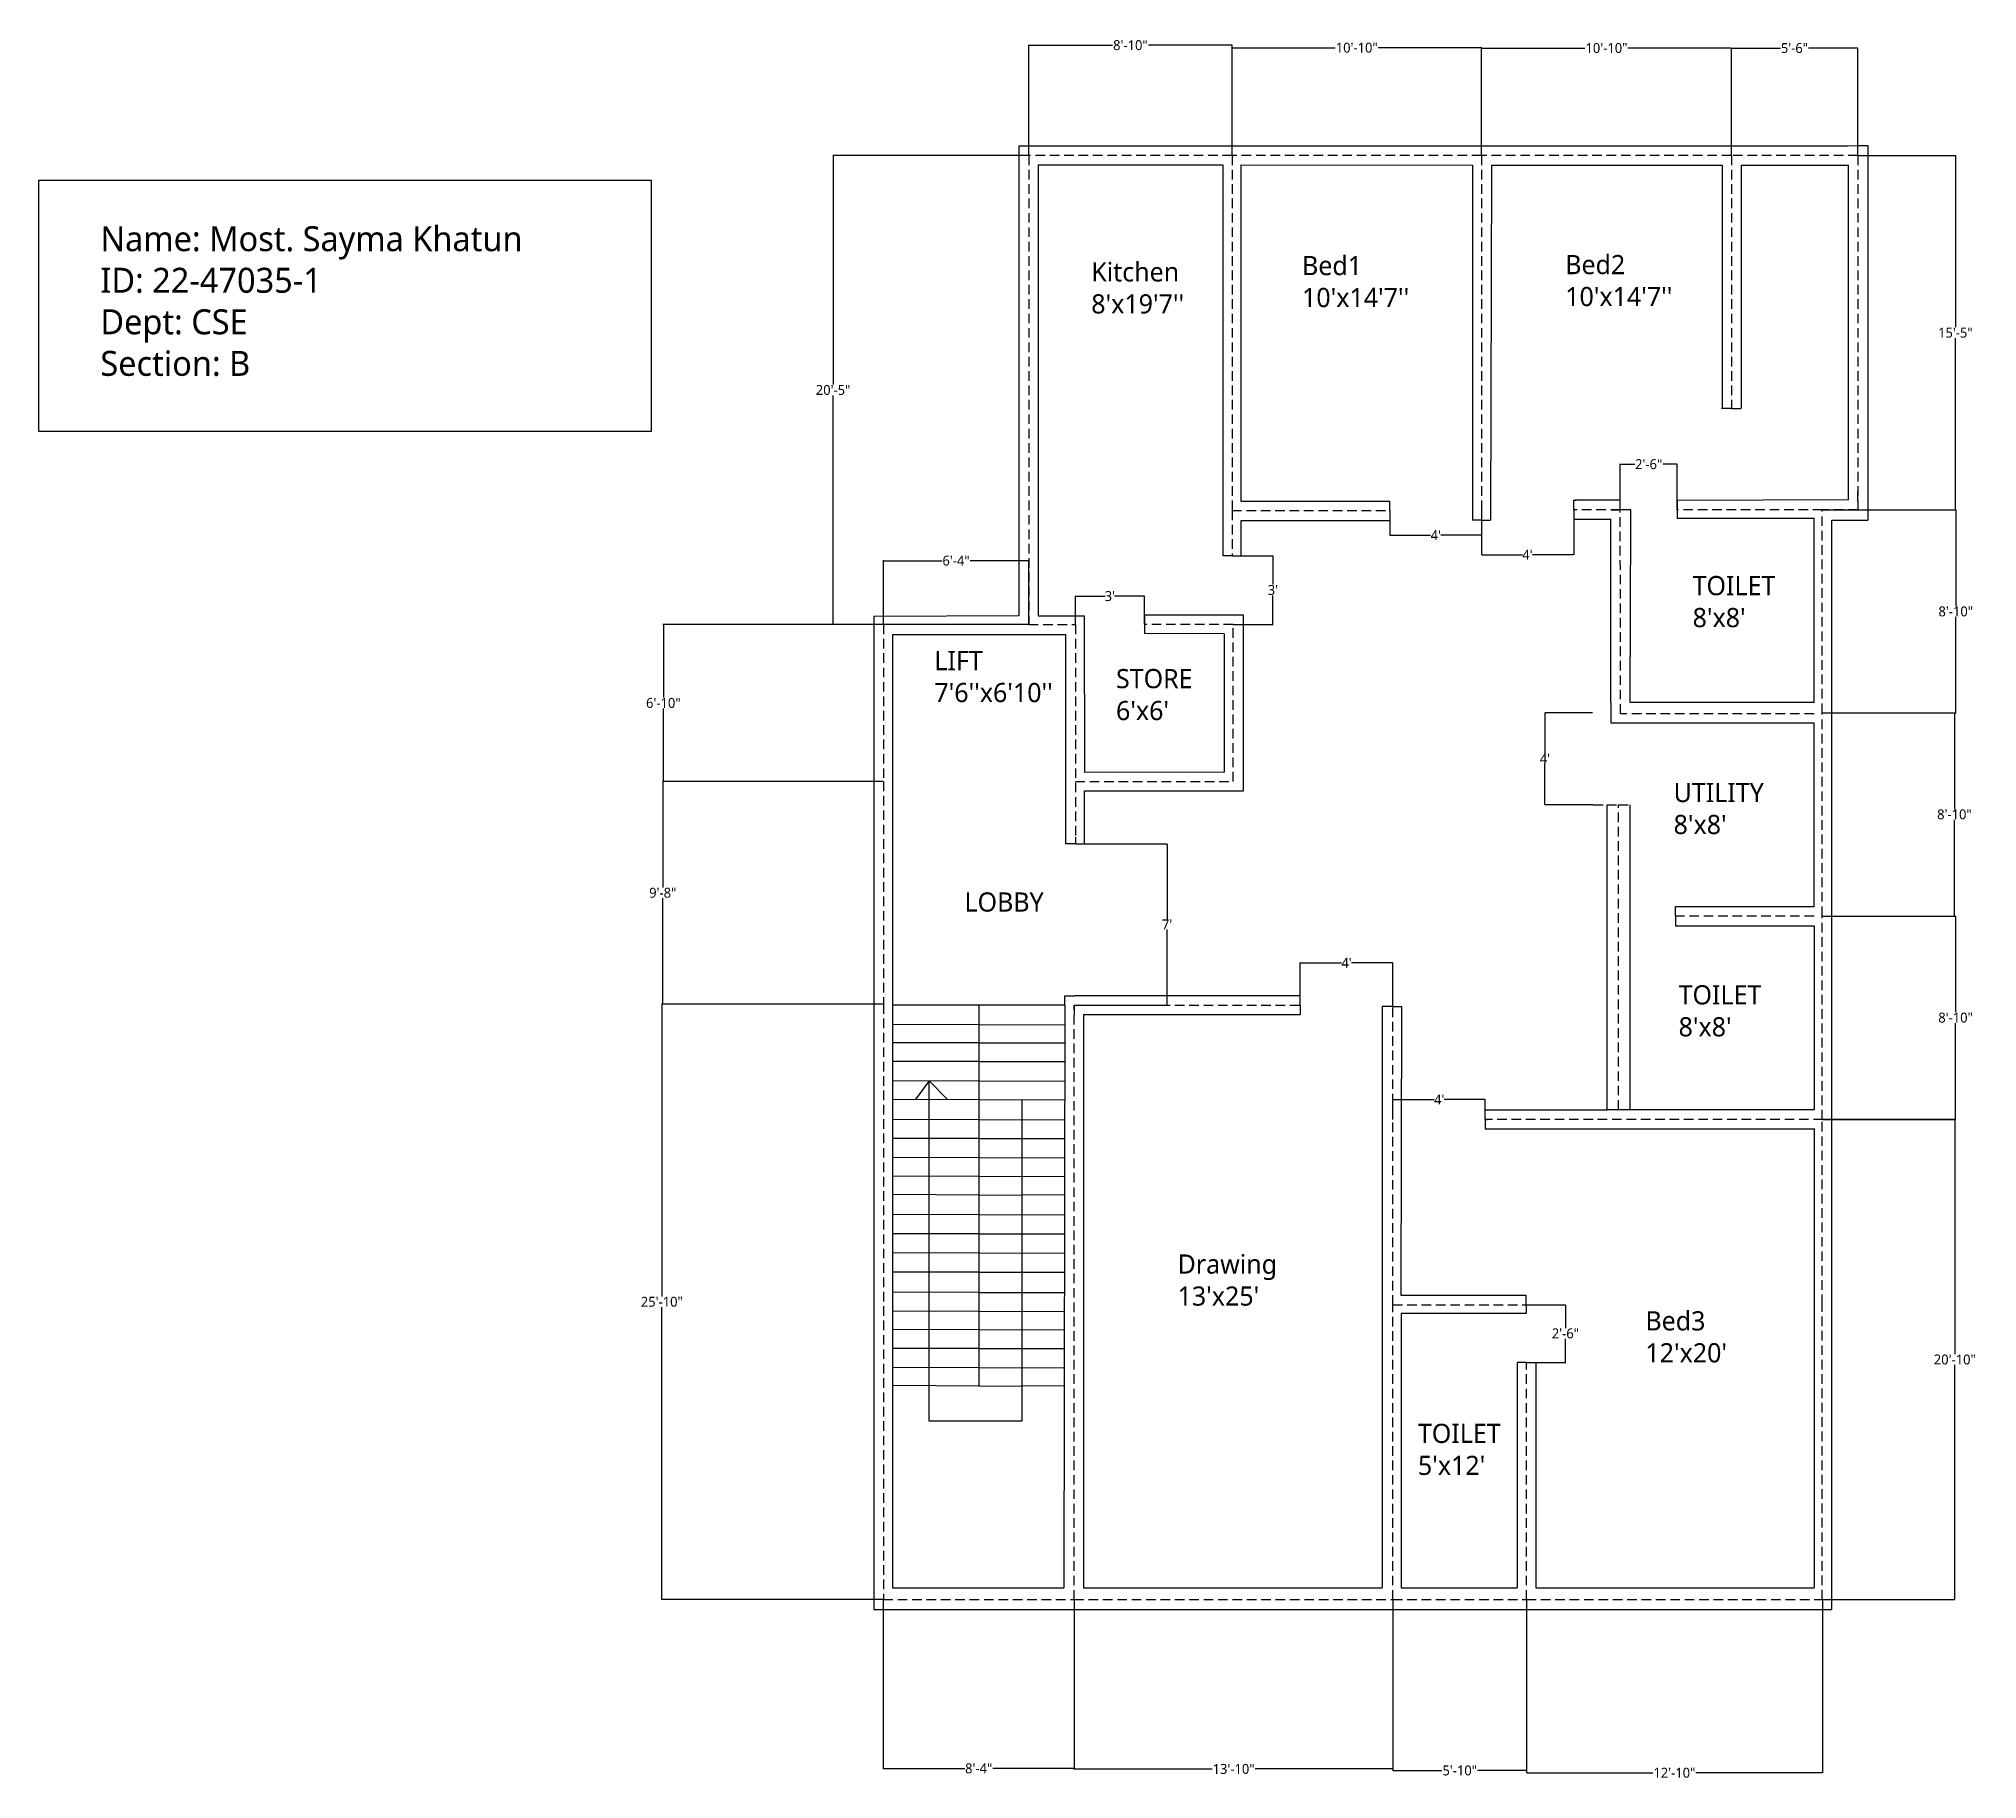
# Model space of a CAD drawing. Header units: inches. Extents: x -1532 to -521, y -262 to 646.
import ezdxf

# ---------------------------------------------------------------- set-up
doc = ezdxf.new("R2010")
doc.units = ezdxf.units.IN
doc.header["$LTSCALE"] = 5
doc.header["$MEASUREMENT"] = 0
doc.linetypes.add('DASHEDX2', pattern=[1.5, 1, -0.5])
doc.styles.get("Standard").update_dxf_attribs({"font": 'Microsoft JhengHei.ttf'})
doc.dimstyles.get("Standard").update_dxf_attribs({"dimtxt": 5.18, "dimasz": 0.18, "dimexe": 0.18, "dimexo": 0.0625, "dimgap": 0.09, "dimtad": 0, "dimtih": 1, "dimtoh": 1, "dimdec": 0, "dimzin": 0, "dimdsep": 46, "dimlunit": 4, "dimtxsty": 'Standard', "dimcen": 0.09, "dimadec": 0, "dimazin": 0, "dimtfac": 1, "dimtdec": 0, "dimtofl": 0, "dimtmove": 0, "dimatfit": 3, "dimfxl": 1, "dimtolj": 1, "dimtzin": 0, "dimarcsym": 0})

# ---------------------------------------------------------------- blocks, each defined once
blk = doc.blocks.new('*D19')
at = {"color": 0, "lineweight": -2}
for p, q in [((-1015.6, 584.7), (-1015.6, 642.4)), ((-1015.4, 642.2), (-971.9, 642.2)), ((-909.7, 642.2), (-953.2, 642.2)), ((-909.6, 584.7), (-909.6, 642.4))]:
    blk.add_line(p, q, dxfattribs=at)
at = {"color": 0}
for points in [[(-1015.4, 642.2), (-1015.4, 642.1), (-1015.6, 642.2)], [(-909.7, 642.2), (-909.7, 642.1), (-909.6, 642.2)]]:
    blk.add_solid(points, dxfattribs=at)
at = {"layer": 'Defpoints', "color": 0}
for p in [(-909.6, 642.2), (-1015.6, 584.7), (-909.6, 584.7)]:
    blk.add_point(p, dxfattribs=at)
at = {"color": 0, "insert": (-962.6, 642.2), "char_height": 5.18, "attachment_point": 5}
blk.add_mtext('\\A1;8\'-10"', dxfattribs=at)
blk = doc.blocks.new('*D20')
at = {"color": 0, "lineweight": -2}
for p, q in [((-909.6, 584.8), (-909.6, 641.1)), ((-909.4, 640.9), (-855.8, 640.9)), ((-779.8, 640.9), (-833.4, 640.9)), ((-779.6, 584.7), (-779.6, 641.1))]:
    blk.add_line(p, q, dxfattribs=at)
at = {"color": 0}
for points in [[(-909.4, 640.9), (-909.4, 640.9), (-909.6, 640.9)], [(-779.8, 640.9), (-779.8, 640.9), (-779.6, 640.9)]]:
    blk.add_solid(points, dxfattribs=at)
at = {"layer": 'Defpoints', "color": 0}
for p in [(-779.6, 640.9), (-909.6, 584.7), (-779.6, 584.7)]:
    blk.add_point(p, dxfattribs=at)
at = {"color": 0, "insert": (-844.6, 640.9), "char_height": 5.18, "attachment_point": 5}
blk.add_mtext('\\A1;10\'-10"', dxfattribs=at)
blk = doc.blocks.new('*D21')
at = {"color": 0, "lineweight": -2}
for p, q in [((-779.6, 584.7), (-779.6, 640.9)), ((-779.4, 640.7), (-725.6, 640.7)), ((-649.5, 640.7), (-703.2, 640.7)), ((-649.3, 584.7), (-649.3, 640.9))]:
    blk.add_line(p, q, dxfattribs=at)
at = {"color": 0}
for points in [[(-779.4, 640.7), (-779.4, 640.7), (-779.6, 640.7)], [(-649.5, 640.7), (-649.5, 640.7), (-649.3, 640.7)]]:
    blk.add_solid(points, dxfattribs=at)
at = {"layer": 'Defpoints', "color": 0}
for p in [(-649.3, 640.7), (-779.6, 584.7), (-649.3, 584.7)]:
    blk.add_point(p, dxfattribs=at)
at = {"color": 0, "insert": (-714.4, 640.7), "char_height": 5.18, "attachment_point": 5}
blk.add_mtext('\\A1;10\'-10"', dxfattribs=at)
blk = doc.blocks.new('*D23')
at = {"color": 0, "lineweight": -2}
for p, q in [((-649.3, 584.7), (-649.3, 640.9)), ((-649.1, 640.7), (-623.6, 640.7)), ((-583.6, 640.7), (-609.1, 640.7)), ((-583.4, 584.7), (-583.4, 640.9))]:
    blk.add_line(p, q, dxfattribs=at)
at = {"color": 0}
for points in [[(-649.1, 640.8), (-649.1, 640.7), (-649.3, 640.7)], [(-583.6, 640.8), (-583.6, 640.7), (-583.4, 640.7)]]:
    blk.add_solid(points, dxfattribs=at)
at = {"layer": 'Defpoints', "color": 0}
for p in [(-583.4, 640.7), (-649.3, 584.7), (-583.4, 584.7)]:
    blk.add_point(p, dxfattribs=at)
at = {"color": 0, "insert": (-616.4, 640.7), "char_height": 5.18, "attachment_point": 5}
blk.add_mtext('\\A1;5\'-6"', dxfattribs=at)
blk = doc.blocks.new('*D24')
at = {"color": 0, "lineweight": -2}
for p, q in [((-583.4, 584.7), (-532.3, 584.7)), ((-532.5, 584.5), (-532.5, 495.1)), ((-532.5, 400.1), (-532.5, 489.5)), ((-583.4, 399.9), (-532.3, 399.9))]:
    blk.add_line(p, q, dxfattribs=at)
at = {"color": 0}
for points in [[(-532.5, 584.5), (-532.5, 584.5), (-532.5, 584.7)], [(-532.5, 400.1), (-532.5, 400.1), (-532.5, 399.9)]]:
    blk.add_solid(points, dxfattribs=at)
at = {"layer": 'Defpoints', "color": 0}
for p in [(-583.4, 584.7), (-583.4, 399.9), (-532.5, 399.9)]:
    blk.add_point(p, dxfattribs=at)
at = {"color": 0, "insert": (-532.5, 492.3), "char_height": 5.18, "attachment_point": 5}
blk.add_mtext('\\A1;15\'-5"', dxfattribs=at)
blk = doc.blocks.new('*D25')
at = {"color": 0, "lineweight": -2}
for p, q in [((-601.8, 399.9), (-532.1, 399.9)), ((-532.3, 399.7), (-532.3, 349.7)), ((-532.3, 294.2), (-532.3, 344.2)), ((-601.8, 294), (-532.1, 294))]:
    blk.add_line(p, q, dxfattribs=at)
at = {"color": 0}
for points in [[(-532.3, 399.7), (-532.3, 399.7), (-532.3, 399.9)], [(-532.3, 294.2), (-532.3, 294.2), (-532.3, 294)]]:
    blk.add_solid(points, dxfattribs=at)
at = {"layer": 'Defpoints', "color": 0}
for p in [(-601.8, 399.9), (-601.8, 294), (-532.3, 294)]:
    blk.add_point(p, dxfattribs=at)
at = {"color": 0, "insert": (-532.3, 346.9), "char_height": 5.18, "attachment_point": 5}
blk.add_mtext('\\A1;8\'-10"', dxfattribs=at)
blk = doc.blocks.new('*D26')
at = {"color": 0, "lineweight": -2}
for p, q in [((-601.8, 294), (-532.8, 294)), ((-533, 293.8), (-533, 243.8)), ((-533, 188.3), (-533, 238.3)), ((-601.8, 188.1), (-532.8, 188.1))]:
    blk.add_line(p, q, dxfattribs=at)
at = {"color": 0}
for points in [[(-533, 293.8), (-533, 293.8), (-533, 294)], [(-533, 188.3), (-533, 188.3), (-533, 188.1)]]:
    blk.add_solid(points, dxfattribs=at)
at = {"layer": 'Defpoints', "color": 0}
for p in [(-601.9, 294), (-601.9, 188.1), (-533, 188.1)]:
    blk.add_point(p, dxfattribs=at)
at = {"color": 0, "insert": (-533, 241.1), "char_height": 5.18, "attachment_point": 5}
blk.add_mtext('\\A1;8\'-10"', dxfattribs=at)
blk = doc.blocks.new('*D27')
at = {"color": 0, "lineweight": -2}
for p, q in [((-601.8, 188.1), (-532.2, 188.1)), ((-532.4, 187.9), (-532.4, 137.9)), ((-532.4, 82.3), (-532.4, 132.3)), ((-601.8, 82.1), (-532.2, 82.1))]:
    blk.add_line(p, q, dxfattribs=at)
at = {"color": 0}
for points in [[(-532.5, 187.9), (-532.4, 187.9), (-532.4, 188.1)], [(-532.5, 82.3), (-532.4, 82.3), (-532.4, 82.1)]]:
    blk.add_solid(points, dxfattribs=at)
at = {"layer": 'Defpoints', "color": 0}
for p in [(-601.9, 188.1), (-601.9, 82.1), (-532.4, 82.1)]:
    blk.add_point(p, dxfattribs=at)
at = {"color": 0, "insert": (-532.4, 135.1), "char_height": 5.18, "attachment_point": 5}
blk.add_mtext('\\A1;8\'-10"', dxfattribs=at)
blk = doc.blocks.new('*D28')
at = {"color": 0, "lineweight": -2}
for p, q in [((-601.8, 82), (-532.7, 82)), ((-532.8, 81.8), (-532.8, -40.4)), ((-532.8, -168.1), (-532.8, -45.9)), ((-601.8, -168.3), (-532.7, -168.3))]:
    blk.add_line(p, q, dxfattribs=at)
at = {"color": 0}
for points in [[(-532.9, 81.8), (-532.8, 81.8), (-532.8, 82)], [(-532.9, -168.1), (-532.8, -168.1), (-532.8, -168.3)]]:
    blk.add_solid(points, dxfattribs=at)
at = {"layer": 'Defpoints', "color": 0}
for p in [(-601.9, 82), (-601.9, -168.3), (-532.8, -168.3)]:
    blk.add_point(p, dxfattribs=at)
at = {"color": 0, "insert": (-532.8, -43.2), "char_height": 5.18, "attachment_point": 5}
blk.add_mtext('\\A1;20\'-10"', dxfattribs=at)
blk = doc.blocks.new('*D29')
at = {"color": 0, "lineweight": -2}
for p, q in [((-756.1, -168.4), (-756.1, -258.8)), ((-601.8, -168.4), (-601.8, -258.8)), ((-755.9, -258.7), (-690.2, -258.7)), ((-602, -258.7), (-667.8, -258.7))]:
    blk.add_line(p, q, dxfattribs=at)
at = {"color": 0}
for points in [[(-755.9, -258.6), (-755.9, -258.7), (-756.1, -258.7)], [(-602, -258.6), (-602, -258.7), (-601.8, -258.7)]]:
    blk.add_solid(points, dxfattribs=at)
at = {"layer": 'Defpoints', "color": 0}
for p in [(-756.1, -168.3), (-601.8, -168.3), (-756.1, -258.7)]:
    blk.add_point(p, dxfattribs=at)
at = {"color": 0, "insert": (-679, -258.7), "char_height": 5.18, "attachment_point": 5}
blk.add_mtext('\\A1;12\'-10"', dxfattribs=at)
blk = doc.blocks.new('*D30')
at = {"color": 0, "lineweight": -2}
for p, q in [((-825.8, -168.4), (-825.8, -257.7)), ((-756.1, -168.5), (-756.1, -257.7)), ((-825.6, -257.5), (-800.2, -257.5)), ((-756.3, -257.5), (-781.7, -257.5))]:
    blk.add_line(p, q, dxfattribs=at)
at = {"color": 0}
for points in [[(-825.6, -257.5), (-825.6, -257.6), (-825.8, -257.5)], [(-756.3, -257.5), (-756.3, -257.6), (-756.1, -257.5)]]:
    blk.add_solid(points, dxfattribs=at)
at = {"layer": 'Defpoints', "color": 0}
for p in [(-825.8, -168.4), (-756.1, -168.4), (-825.8, -257.5)]:
    blk.add_point(p, dxfattribs=at)
at = {"color": 0, "insert": (-790.9, -257.5), "char_height": 5.18, "attachment_point": 5}
blk.add_mtext('\\A1;5\'-10"', dxfattribs=at)
blk = doc.blocks.new('*D31')
at = {"color": 0, "lineweight": -2}
for p, q in [((-991.9, -168.5), (-991.9, -256.9)), ((-825.8, -168.4), (-825.8, -256.9)), ((-991.7, -256.7), (-920, -256.7)), ((-826, -256.7), (-897.6, -256.7))]:
    blk.add_line(p, q, dxfattribs=at)
at = {"color": 0}
for points in [[(-991.7, -256.7), (-991.7, -256.8), (-991.9, -256.7)], [(-826, -256.7), (-826, -256.8), (-825.8, -256.7)]]:
    blk.add_solid(points, dxfattribs=at)
at = {"layer": 'Defpoints', "color": 0}
for p in [(-991.9, -168.4), (-825.8, -168.3), (-825.8, -256.7)]:
    blk.add_point(p, dxfattribs=at)
at = {"color": 0, "insert": (-908.8, -256.7), "char_height": 5.18, "attachment_point": 5}
blk.add_mtext('\\A1;13\'-10"', dxfattribs=at)
blk = doc.blocks.new('*D32')
at = {"color": 0, "lineweight": -2}
for p, q in [((-1091.5, -168.4), (-1091.5, -256.6)), ((-991.9, -168.5), (-991.9, -256.6)), ((-1091.3, -256.4), (-1049, -256.4)), ((-992, -256.4), (-1034.3, -256.4))]:
    blk.add_line(p, q, dxfattribs=at)
at = {"color": 0}
for points in [[(-1091.3, -256.4), (-1091.3, -256.5), (-1091.5, -256.4)], [(-992, -256.4), (-992, -256.5), (-991.9, -256.4)]]:
    blk.add_solid(points, dxfattribs=at)
at = {"layer": 'Defpoints', "color": 0}
for p in [(-1091.5, -168.3), (-991.9, -168.5), (-1091.5, -256.4)]:
    blk.add_point(p, dxfattribs=at)
at = {"color": 0, "insert": (-1041.7, -256.4), "char_height": 5.18, "attachment_point": 5}
blk.add_mtext('\\A1;8\'-4"', dxfattribs=at)
blk = doc.blocks.new('*D33')
at = {"color": 0, "lineweight": -2}
for p, q in [((-1091.5, 142.1), (-1207.1, 142.1)), ((-1206.9, 141.9), (-1206.9, -10.3)), ((-1206.9, -168.1), (-1206.9, -15.9)), ((-1091.5, -168.3), (-1207.1, -168.3))]:
    blk.add_line(p, q, dxfattribs=at)
at = {"color": 0}
for points in [[(-1206.9, 141.9), (-1206.9, 141.9), (-1206.9, 142.1)], [(-1206.9, -168.1), (-1206.9, -168.1), (-1206.9, -168.3)]]:
    blk.add_solid(points, dxfattribs=at)
at = {"layer": 'Defpoints', "color": 0}
for p in [(-1206.9, 142.1), (-1091.4, 142.1), (-1091.4, -168.3)]:
    blk.add_point(p, dxfattribs=at)
at = {"color": 0, "insert": (-1206.9, -13.1), "char_height": 5.18, "attachment_point": 5}
blk.add_mtext('\\A1;25\'-10"', dxfattribs=at)
blk = doc.blocks.new('*D34')
at = {"color": 0, "lineweight": -2}
for p, q in [((-1091.5, 258.2), (-1206.6, 258.2)), ((-1206.4, 258.1), (-1206.4, 202.9)), ((-1206.4, 142.3), (-1206.4, 197.4)), ((-1091.5, 142.1), (-1206.6, 142.1))]:
    blk.add_line(p, q, dxfattribs=at)
at = {"color": 0}
for points in [[(-1206.5, 258.1), (-1206.4, 258.1), (-1206.4, 258.2)], [(-1206.5, 142.3), (-1206.4, 142.3), (-1206.4, 142.1)]]:
    blk.add_solid(points, dxfattribs=at)
at = {"layer": 'Defpoints', "color": 0}
for p in [(-1091.4, 258.2), (-1206.4, 142.1), (-1091.5, 142.1)]:
    blk.add_point(p, dxfattribs=at)
at = {"color": 0, "insert": (-1206.4, 200.2), "char_height": 5.18, "attachment_point": 5}
blk.add_mtext('\\A1;9\'-8"', dxfattribs=at)
blk = doc.blocks.new('*D35')
at = {"color": 0, "lineweight": -2}
for p, q in [((-1091.5, 340.1), (-1206.3, 340.1)), ((-1206.1, 339.9), (-1206.1, 302)), ((-1206.1, 258.4), (-1206.1, 296.4)), ((-1091.5, 258.2), (-1206.3, 258.2))]:
    blk.add_line(p, q, dxfattribs=at)
at = {"color": 0}
for points in [[(-1206.1, 339.9), (-1206.1, 339.9), (-1206.1, 340.1)], [(-1206.1, 258.4), (-1206.1, 258.4), (-1206.1, 258.2)]]:
    blk.add_solid(points, dxfattribs=at)
at = {"layer": 'Defpoints', "color": 0}
for p in [(-1206.1, 340.1), (-1091.4, 340.1), (-1091.5, 258.2)]:
    blk.add_point(p, dxfattribs=at)
at = {"color": 0, "insert": (-1206.1, 299.2), "char_height": 5.18, "attachment_point": 5}
blk.add_mtext('\\A1;6\'-10"', dxfattribs=at)
blk = doc.blocks.new('*D36')
at = {"color": 0, "lineweight": -2}
for p, q in [((-1015.6, 584.7), (-1117.8, 584.7)), ((-1117.6, 584.5), (-1117.6, 465.2)), ((-1117.6, 340.3), (-1117.6, 459.6)), ((-1015.6, 340.1), (-1117.8, 340.1))]:
    blk.add_line(p, q, dxfattribs=at)
at = {"color": 0}
for points in [[(-1117.6, 584.5), (-1117.6, 584.5), (-1117.6, 584.7)], [(-1117.6, 340.3), (-1117.6, 340.3), (-1117.6, 340.1)]]:
    blk.add_solid(points, dxfattribs=at)
at = {"layer": 'Defpoints', "color": 0}
for p in [(-1015.6, 584.7), (-1117.6, 340.1), (-1015.6, 340.1)]:
    blk.add_point(p, dxfattribs=at)
at = {"color": 0, "insert": (-1117.6, 462.4), "char_height": 5.18, "attachment_point": 5}
blk.add_mtext('\\A1;20\'-5"', dxfattribs=at)
blk = doc.blocks.new('*D37')
at = {"color": 0, "lineweight": -2}
for p, q in [((-1091.4, 340.2), (-1091.4, 373.6)), ((-1091.2, 373.4), (-1060.8, 373.4)), ((-1015.7, 373.4), (-1046.2, 373.4)), ((-1015.6, 340.2), (-1015.6, 373.6))]:
    blk.add_line(p, q, dxfattribs=at)
at = {"color": 0}
for points in [[(-1091.2, 373.5), (-1091.2, 373.4), (-1091.4, 373.4)], [(-1015.7, 373.5), (-1015.7, 373.4), (-1015.6, 373.4)]]:
    blk.add_solid(points, dxfattribs=at)
at = {"layer": 'Defpoints', "color": 0}
for p in [(-1091.4, 373.4), (-1091.4, 340.1), (-1015.6, 340.1)]:
    blk.add_point(p, dxfattribs=at)
at = {"color": 0, "insert": (-1053.5, 373.4), "char_height": 5.18, "attachment_point": 5}
blk.add_mtext('\\A1;6\'-4"', dxfattribs=at)
blk = doc.blocks.new('*D38')
at = {"color": 0, "lineweight": -2}
for p, q in [((-909.5, 376), (-888.1, 376)), ((-888.3, 375.8), (-888.3, 360.9)), ((-888.3, 340.4), (-888.3, 355.3)), ((-908.9, 340.2), (-888.1, 340.2))]:
    blk.add_line(p, q, dxfattribs=at)
at = {"color": 0}
for points in [[(-888.3, 375.8), (-888.2, 375.8), (-888.3, 376)], [(-888.3, 340.4), (-888.2, 340.4), (-888.3, 340.2)]]:
    blk.add_solid(points, dxfattribs=at)
at = {"layer": 'Defpoints', "color": 0}
for p in [(-909.6, 376), (-909, 340.2), (-888.3, 340.2)]:
    blk.add_point(p, dxfattribs=at)
at = {"color": 0, "insert": (-888.3, 358.1), "char_height": 5.18, "attachment_point": 5}
blk.add_mtext("\\A1;3'", dxfattribs=at)
blk = doc.blocks.new('*D39')
at = {"color": 0, "lineweight": -2}
for p, q in [((-991.3, 340.2), (-991.3, 355.1)), ((-991.1, 354.9), (-975.7, 354.9)), ((-955.5, 354.9), (-970.9, 354.9)), ((-955.3, 340.3), (-955.3, 355.1))]:
    blk.add_line(p, q, dxfattribs=at)
at = {"color": 0}
for points in [[(-991.1, 354.9), (-991.1, 354.8), (-991.3, 354.9)], [(-955.5, 354.9), (-955.5, 354.8), (-955.3, 354.9)]]:
    blk.add_solid(points, dxfattribs=at)
at = {"layer": 'Defpoints', "color": 0}
for p in [(-955.3, 354.9), (-991.3, 340.1), (-955.3, 340.2)]:
    blk.add_point(p, dxfattribs=at)
at = {"color": 0, "insert": (-973.3, 354.9), "char_height": 5.18, "attachment_point": 5}
blk.add_mtext("\\A1;3'", dxfattribs=at)
blk = doc.blocks.new('*D40')
at = {"color": 0, "lineweight": -2}
for p, q in [((-827.3, 399.5), (-827.3, 386.6)), ((-779.6, 400.1), (-779.6, 386.6)), ((-827.1, 386.7), (-806.1, 386.7)), ((-779.8, 386.7), (-800.8, 386.7))]:
    blk.add_line(p, q, dxfattribs=at)
at = {"color": 0}
for points in [[(-827.1, 386.8), (-827.1, 386.7), (-827.3, 386.7)], [(-779.8, 386.8), (-779.8, 386.7), (-779.6, 386.7)]]:
    blk.add_solid(points, dxfattribs=at)
at = {"layer": 'Defpoints', "color": 0}
for p in [(-827.3, 399.6), (-779.6, 400.2), (-779.6, 386.7)]:
    blk.add_point(p, dxfattribs=at)
at = {"color": 0, "insert": (-803.4, 386.7), "char_height": 5.18, "attachment_point": 5}
blk.add_mtext("\\A1;4'", dxfattribs=at)
blk = doc.blocks.new('*D42')
at = {"color": 0, "lineweight": -2}
for p, q in [((-721.7, 294), (-746.6, 294)), ((-746.5, 293.8), (-746.5, 272.7)), ((-746.5, 246.3), (-746.5, 267.4)), ((-721.4, 246.1), (-746.6, 246.1))]:
    blk.add_line(p, q, dxfattribs=at)
at = {"color": 0}
for points in [[(-746.5, 293.8), (-746.4, 293.8), (-746.5, 294)], [(-746.5, 246.3), (-746.4, 246.3), (-746.5, 246.1)]]:
    blk.add_solid(points, dxfattribs=at)
at = {"layer": 'Defpoints', "color": 0}
for p in [(-721.7, 294), (-746.5, 246.1), (-721.4, 246.1)]:
    blk.add_point(p, dxfattribs=at)
at = {"color": 0, "insert": (-746.5, 270.1), "char_height": 5.18, "attachment_point": 5}
blk.add_mtext("\\A1;4'", dxfattribs=at)
blk = doc.blocks.new('*D43')
at = {"color": 0, "lineweight": -2}
for p, q in [((-756.1, -14.6), (-735.6, -14.6)), ((-735.8, -14.8), (-735.8, -26.9)), ((-735.8, -44.5), (-735.8, -32.4)), ((-756, -44.7), (-735.6, -44.7))]:
    blk.add_line(p, q, dxfattribs=at)
at = {"color": 0}
for points in [[(-735.8, -14.8), (-735.8, -14.8), (-735.8, -14.6)], [(-735.8, -44.5), (-735.8, -44.5), (-735.8, -44.7)]]:
    blk.add_solid(points, dxfattribs=at)
at = {"layer": 'Defpoints', "color": 0}
for p in [(-756.2, -14.6), (-756.1, -44.7), (-735.8, -44.7)]:
    blk.add_point(p, dxfattribs=at)
at = {"color": 0, "insert": (-735.8, -29.6), "char_height": 5.18, "attachment_point": 5}
blk.add_mtext('\\A1;2\'-6"', dxfattribs=at)
blk = doc.blocks.new('*D44')
at = {"color": 0, "lineweight": -2}
for p, q in [((-825.7, 82), (-825.7, 92.6)), ((-825.5, 92.4), (-804.3, 92.4)), ((-777.8, 92.4), (-799, 92.4)), ((-777.6, 82), (-777.6, 92.6))]:
    blk.add_line(p, q, dxfattribs=at)
at = {"color": 0}
for points in [[(-825.5, 92.4), (-825.5, 92.4), (-825.7, 92.4)], [(-777.8, 92.4), (-777.8, 92.4), (-777.6, 92.4)]]:
    blk.add_solid(points, dxfattribs=at)
at = {"layer": 'Defpoints', "color": 0}
for p in [(-825.7, 92.4), (-825.7, 82), (-777.6, 82)]:
    blk.add_point(p, dxfattribs=at)
at = {"color": 0, "insert": (-801.6, 92.4), "char_height": 5.18, "attachment_point": 5}
blk.add_mtext("\\A1;4'", dxfattribs=at)
blk = doc.blocks.new('*D45')
at = {"color": 0, "lineweight": -2}
for p, q in [((-874.1, 141.7), (-874.1, 163.9)), ((-873.9, 163.7), (-852.5, 163.7)), ((-826, 163.7), (-847.3, 163.7)), ((-825.8, 141.1), (-825.8, 163.9))]:
    blk.add_line(p, q, dxfattribs=at)
at = {"color": 0}
for points in [[(-873.9, 163.8), (-873.9, 163.7), (-874.1, 163.7)], [(-826, 163.8), (-826, 163.7), (-825.8, 163.7)]]:
    blk.add_solid(points, dxfattribs=at)
at = {"layer": 'Defpoints', "color": 0}
for p in [(-825.8, 163.7), (-874.1, 141.6), (-825.8, 141)]:
    blk.add_point(p, dxfattribs=at)
at = {"color": 0, "insert": (-849.9, 163.7), "char_height": 5.18, "attachment_point": 5}
blk.add_mtext("\\A1;4'", dxfattribs=at)
blk = doc.blocks.new('*D48')
at = {"color": 0, "lineweight": -2}
for p, q in [((-991.2, 225.7), (-943.4, 225.7)), ((-943.5, 225.5), (-943.5, 186.3)), ((-943.5, 141.8), (-943.5, 181)), ((-991.8, 141.6), (-943.4, 141.6))]:
    blk.add_line(p, q, dxfattribs=at)
at = {"color": 0}
for points in [[(-943.6, 225.5), (-943.5, 225.5), (-943.5, 225.7)], [(-943.6, 141.8), (-943.5, 141.8), (-943.5, 141.6)]]:
    blk.add_solid(points, dxfattribs=at)
at = {"layer": 'Defpoints', "color": 0}
for p in [(-991.3, 225.7), (-991.9, 141.6), (-943.5, 141.6)]:
    blk.add_point(p, dxfattribs=at)
at = {"color": 0, "insert": (-943.5, 183.7), "char_height": 5.18, "attachment_point": 5}
blk.add_mtext("\\A1;7'", dxfattribs=at)
blk = doc.blocks.new('*D52')
at = {"color": 0, "lineweight": -2}
for p, q in [((-707.2, 399.9), (-707.2, 423.9)), ((-707, 423.7), (-699.7, 423.7)), ((-677.7, 423.7), (-685, 423.7)), ((-677.6, 400), (-677.6, 423.9))]:
    blk.add_line(p, q, dxfattribs=at)
at = {"color": 0}
for points in [[(-707, 423.7), (-707, 423.7), (-707.2, 423.7)], [(-677.7, 423.7), (-677.7, 423.7), (-677.6, 423.7)]]:
    blk.add_solid(points, dxfattribs=at)
at = {"layer": 'Defpoints', "color": 0}
for p in [(-707.2, 423.7), (-707.2, 399.9), (-677.6, 399.9)]:
    blk.add_point(p, dxfattribs=at)
at = {"color": 0, "insert": (-692.4, 423.7), "char_height": 5.18, "attachment_point": 5}
blk.add_mtext('\\A1;2\'-6"', dxfattribs=at)
blk = doc.blocks.new('*D53')
at = {"color": 0, "lineweight": -2}
for p, q in [((-779.6, 394.5), (-779.6, 376.4)), ((-731.5, 399.8), (-731.5, 376.4)), ((-779.4, 376.5), (-758.2, 376.5)), ((-731.7, 376.5), (-752.9, 376.5))]:
    blk.add_line(p, q, dxfattribs=at)
at = {"color": 0}
for points in [[(-779.4, 376.6), (-779.4, 376.5), (-779.6, 376.5)], [(-731.7, 376.6), (-731.7, 376.5), (-731.5, 376.5)]]:
    blk.add_solid(points, dxfattribs=at)
at = {"layer": 'Defpoints', "color": 0}
for p in [(-779.6, 394.6), (-731.5, 399.9), (-731.5, 376.5)]:
    blk.add_point(p, dxfattribs=at)
at = {"color": 0, "insert": (-755.6, 376.5), "char_height": 5.18, "attachment_point": 5}
blk.add_mtext("\\A1;4'", dxfattribs=at)

msp = doc.modelspace()

# ---------------------------------------------------------------- linework, layer by layer
for p, q in [((-1020.8, 589.7), (-914.7, 589.7)), ((-1020.8, 589.7), (-1020.8, 344.6)), ((-914.7, 589.7), (-784.6, 589.7)), ((-784.6, 589.7), (-654.4, 589.7)), ((-654.4, 589.7), (-588.5, 589.7)), ((-588.5, 589.7), (-578.2, 589.9)), ((-583.4, 589.9), (-578.2, 589.9)), ((-578.2, 589.9), (-578.2, 404.4)), ((-1015.6, 584.7), (-1015.6, 579.9)), ((-1010.6, 579.9), (-1010.6, 344.6)), ((-1010.6, 579.9), (-914.6, 579.9)), ((-914.3, 376), (-914.3, 579.9)), ((-905, 579.9), (-905, 404.4)), ((-905, 579.9), (-784.3, 579.7)), ((-784.3, 579.7), (-784.2, 394.6)), ((-779.6, 584.7), (-779.6, 579.7)), ((-774.4, 579.7), (-774.9, 394.6)), ((-774.4, 579.7), (-654.1, 579.6)), ((-654.1, 579.6), (-654.1, 452.7)), ((-644.2, 579.6), (-644.2, 452.7)), ((-644.2, 579.6), (-588.3, 579.6)), ((-588.3, 405.2), (-588.3, 579.6)), ((-649.3, 452.7), (-654.5, 452.7)), ((-649.3, 452.7), (-644.4, 452.7)), ((-905, 404.4), (-827.3, 404.4)), ((-827.3, 399.6), (-827.3, 404.4)), ((-731.5, 399.8), (-731.5, 404.9)), ((-731.5, 404.9), (-730.2, 404.9)), ((-707.2, 404.9), (-730.7, 404.9)), ((-707.2, 399.9), (-707.2, 404.9)), ((-588.3, 405.2), (-677.6, 404.7)), ((-677.6, 404.7), (-677.6, 399.9)), ((-583.4, 404.4), (-583.4, 409.5)), ((-578.2, 404.4), (-578.2, 394.6)), ((-904.9, 394.3), (-827.3, 394.3)), ((-904.9, 376), (-904.9, 394.3)), ((-827.3, 399.6), (-827.3, 394.5)), ((-779.6, 394.6), (-784.2, 394.6)), ((-779.6, 394.6), (-774.9, 394.6)), ((-731.5, 399.9), (-731.5, 395)), ((-731.5, 395), (-730.7, 395)), ((-730.7, 395), (-712.2, 395)), ((-712.2, 299.4), (-712.2, 395.1)), ((-702.1, 299.4), (-701.7, 395)), ((-677.6, 399.9), (-677.6, 395.6)), ((-677.6, 395.6), (-606.2, 395.5)), ((-606.2, 299.4), (-606.2, 395.5)), ((-596.9, 394.5), (-578.2, 394.6)), ((-596.9, 288.7), (-596.9, 394.5)), ((-909.6, 376), (-914.3, 376)), ((-909.6, 376), (-904.9, 376)), ((-1020.8, 344.6), (-1096.4, 344.3)), ((-1096.4, 344.3), (-1096.4, 262.1)), ((-1010.9, 347.2), (-1010.9, 347.2)), ((-1010.6, 344.6), (-986.7, 344.6)), ((-986.7, 344.6), (-986.5, 263)), ((-903.6, 344.9), (-955.3, 344.9)), ((-955.3, 344.9), (-955.3, 340.2)), ((-903.6, 340.2), (-903.6, 344.9)), ((-1091.4, 340.1), (-1091.4, 335.3)), ((-996.2, 334.8), (-1086.7, 334.8)), ((-1086.7, 334.8), (-1086.7, 253.5)), ((-996.2, 229.3), (-996.2, 334.8)), ((-996.2, 334.8), (-996.2, 334.8)), ((-955.3, 340.2), (-955.3, 335.4)), ((-913.8, 335.2), (-955.3, 335.4)), ((-913.8, 335.2), (-913.8, 263.1)), ((-909, 340.2), (-903.7, 340.2)), ((-903.6, 253.3), (-903.6, 340.2)), ((-712.2, 299.4), (-712.2, 288.8)), ((-606.2, 299.4), (-702.1, 299.4)), ((-712.2, 288.8), (-606.2, 288.8)), ((-606.2, 193), (-606.2, 288.8)), ((-596.9, 183.1), (-596.9, 288.7)), ((-913.6, 263.1), (-986.5, 263)), ((-1096.4, 262.1), (-1096.4, 146.1)), ((-1086.7, 253.5), (-1086.7, 137.3)), ((-986.6, 229.3), (-986.6, 253.3)), ((-986.6, 253.3), (-909, 253.3)), ((-909, 253.3), (-903.6, 253.3)), ((-721.4, 246.1), (-726.3, 246.1)), ((-721.4, 246.1), (-716.1, 246.1)), ((-714.1, 87.1), (-714.1, 246.1)), ((-702.1, 87.1), (-702.1, 246.1)), ((-996.2, 225.7), (-996.2, 229.3)), ((-991.3, 225.7), (-996.2, 225.7)), ((-991.3, 229.3), (-991.3, 225.7)), ((-991.3, 225.7), (-986.6, 225.7)), ((-986.6, 225.7), (-986.6, 229.3)), ((-678.5, 188.1), (-678.5, 193)), ((-678.5, 193), (-678.3, 193)), ((-678.3, 193), (-606.2, 193)), ((-678.5, 188.1), (-678.5, 183)), ((-678.5, 183), (-606.2, 183)), ((-606.2, 182.9), (-606.2, 87.1)), ((-596.9, 76.2), (-596.9, 183.1)), ((-1096.4, 146.1), (-1096.4, -173.6)), ((-996.7, 141.6), (-1086.7, 141.6)), ((-1041.7, 141.6), (-1041.7, 131.6)), ((-996.7, 141.6), (-997.3, -162.2)), ((-996.7, 141.6), (-996.7, 146.4)), ((-996.7, 146.4), (-991.5, 146.4)), ((-991.9, 141.6), (-991.9, 136.8)), ((-874.1, 146.4), (-991.5, 146.4)), ((-874.1, 141.6), (-874.1, 146.4)), ((-874.1, 141.6), (-874.1, 136.8)), ((-1086.7, 137.3), (-1086.7, -162.2)), ((-1041.7, 131.6), (-1086.7, 131.4)), ((-1041.7, 131.6), (-1041.7, 121.9)), ((-1041.7, 131.6), (-996.7, 131.4)), ((-987, 136.8), (-874.1, 136.8)), ((-987, 136.8), (-987, -162.2)), ((-825.8, 141), (-831.3, 141)), ((-831.3, 141), (-831.3, -162.2)), ((-825.8, 141), (-821.1, 141)), ((-821.4, -9.8), (-821.1, 141)), ((-1041.7, 121.9), (-1086.7, 122)), ((-1041.7, 121.9), (-996.7, 122)), ((-1041.7, 121.9), (-1041.7, 112.2)), ((-1041.7, 112.2), (-1086.7, 112.2)), ((-1041.7, 112.2), (-1041.7, 102.1)), ((-1041.7, 112.2), (-996.8, 112.2)), ((-1041.7, 102.1), (-1086.7, 102)), ((-1067.5, 102.1), (-1074.8, 92.3)), ((-1067.5, -75.4), (-1067.5, 102.1)), ((-1067.5, 102.1), (-1057.9, 92.4)), ((-1041.7, 102.1), (-1041.7, 92.4)), ((-1041.7, 102.1), (-996.8, 102)), ((-1041.7, 92.4), (-1086.7, 92.3)), ((-1041.7, 92.4), (-1041.7, 81.9)), ((-1041.7, 92.4), (-996.8, 92.3)), ((-1019.2, 92.3), (-1019.2, -75.4)), ((-1041.7, 81.9), (-1086.7, 81.8)), ((-1041.7, 81.9), (-1041.7, 72)), ((-1041.7, 81.9), (-996.8, 81.8)), ((-777.6, 87), (-714.1, 87.1)), ((-777.6, 82), (-777.6, 87)), ((-777.6, 87), (-776.5, 87)), ((-777.1, 82), (-777.6, 82)), ((-777.6, 82), (-777.6, 77.1)), ((-777.1, 82), (-776.6, 82)), ((-702.1, 87.1), (-714.1, 87.1)), ((-606.2, 87.1), (-702.1, 87.1)), ((-1041.7, 72), (-1086.7, 72.1)), ((-1041.7, 72), (-996.8, 72.1)), ((-1041.7, 72), (-1041.7, 62)), ((-777.6, 77.1), (-776.5, 77.1)), ((-776.5, 77.1), (-606.2, 77.1)), ((-606.2, 77.3), (-606.2, -162.2)), ((-596.9, -173.6), (-596.9, 76.2)), ((-1041.7, 62), (-1086.7, 62.2)), ((-1041.7, 62), (-996.9, 62.2)), ((-1041.7, 62), (-1041.7, 52.3)), ((-1041.7, 52.3), (-1086.7, 52.4)), ((-1041.7, 52.3), (-996.9, 52.4)), ((-1041.7, 52.3), (-1041.7, 42.6)), ((-1041.7, 42.6), (-1086.7, 42.8)), ((-1041.7, 42.6), (-996.9, 42.8)), ((-1041.7, 42.6), (-1041.7, 32.3)), ((-1041.7, 32.3), (-1086.7, 32.4)), ((-1041.7, 32.3), (-996.9, 32.4)), ((-1041.7, 32.3), (-1041.7, 22.3)), ((-1041.7, 22.3), (-1086.7, 22.4)), ((-1041.7, 22.3), (-996.9, 22.4)), ((-1041.7, 22.3), (-1041.7, 12.3)), ((-1041.7, 12.3), (-1086.7, 12.4)), ((-1041.7, 12.3), (-996.9, 12.4)), ((-1041.7, 12.3), (-1041.7, 2.4)), ((-1041.7, 2.4), (-1086.7, 2.3)), ((-1041.7, 2.4), (-1041.7, -8.2)), ((-1041.7, 2.4), (-997, 2.3)), ((-1041.7, -8.2), (-1086.7, -8)), ((-1041.7, -8.2), (-1041.7, -18.1)), ((-1041.7, -8.2), (-997, -8.2)), ((-756.2, -9.8), (-821.4, -9.8)), ((-756.2, -14.6), (-756.2, -9.8)), ((-1041.7, -18.1), (-1086.7, -18)), ((-1041.7, -18.1), (-997, -18)), ((-1041.7, -18.1), (-1041.7, -27.6)), ((-756.2, -19.2), (-821.4, -19.2)), ((-821.4, -19.2), (-821.4, -162.2)), ((-756.2, -14.6), (-756.2, -19.2)), ((-1041.7, -27.6), (-1086.7, -27.7)), ((-1041.7, -27.6), (-1041.7, -37.5)), ((-1041.7, -27.6), (-997, -27.7)), ((-1041.7, -37.5), (-1086.7, -37.4)), ((-1041.7, -37.5), (-997, -37.4)), ((-1041.7, -37.5), (-1041.7, -47.5)), ((-1041.7, -47.5), (-1086.7, -47.4)), ((-1041.7, -47.5), (-997.1, -47.4)), ((-1041.7, -47.5), (-1041.7, -57)), ((-756.1, -44.7), (-760.9, -44.7)), ((-760.9, -44.7), (-760.9, -162.2)), ((-756.1, -44.7), (-751.3, -44.7)), ((-751.3, -44.7), (-751.3, -162.2)), ((-1041.7, -57), (-1086.7, -56.7)), ((-1041.7, -57), (-997.1, -56.7)), ((-1019.2, -75.4), (-1067.5, -75.4)), ((-1086.7, -162.2), (-997.3, -162.2)), ((-987, -162.2), (-831.3, -162.2)), ((-821.4, -162.2), (-760.9, -162.2)), ((-751.3, -162.2), (-606.2, -162.2)), ((-1096.4, -173.6), (-996.2, -173.6)), ((-996.2, -173.6), (-830.6, -173.6)), ((-830.6, -173.6), (-761, -173.6)), ((-761, -173.6), (-596.9, -173.6))]:
    msp.add_line(p, q)
at = {"linetype": 'DASHEDX2'}
for p, q in [((-909.6, 584.7), (-1015.6, 584.7)), ((-1015.6, 584.7), (-1015.6, 340.1)), ((-779.6, 584.7), (-909.6, 584.7)), ((-909.6, 584.7), (-909.6, 399.6)), ((-649.3, 584.7), (-779.6, 584.7)), ((-779.6, 584.7), (-779.6, 394.6)), ((-583.4, 584.7), (-649.3, 584.7)), ((-649.3, 584.7), (-649.3, 452.7)), ((-583.4, 584.7), (-583.4, 399.9)), ((-909.6, 399.6), (-909.6, 376)), ((-909.6, 399.6), (-827.3, 399.6)), ((-707.2, 399.9), (-731.5, 399.9)), ((-712.2, 399.9), (-707.2, 399.9)), ((-701.7, 399.9), (-707.2, 399.9)), ((-707.1, 293.6), (-707.2, 399.9)), ((-701.7, 395), (-701.7, 399.9)), ((-601.8, 399.9), (-677.6, 399.9)), ((-601.9, 294), (-601.9, 399.9)), ((-583.4, 399.9), (-601.9, 399.9)), ((-1015.6, 340.1), (-1091.4, 340.1)), ((-1091.4, 340.1), (-1091.4, 258.2)), ((-1015.6, 340.1), (-991.3, 340.1)), ((-991.3, 340.1), (-991.3, 229.3)), ((-909, 340.2), (-955.3, 340.2)), ((-909, 258.2), (-909, 340.2)), ((-606.2, 293.6), (-707.1, 293.6)), ((-601.9, 188.1), (-601.9, 294)), ((-1091.4, 258.2), (-1091.4, 142.1)), ((-991.3, 258.2), (-909, 258.2)), ((-714.1, 246.1), (-708.1, 246.1)), ((-708.1, 87.1), (-708.1, 246.1)), ((-708.1, 246.1), (-702.1, 246.1)), ((-606.2, 188.1), (-678.5, 188.1)), ((-601.9, 82), (-601.9, 188.1)), ((-1091.4, 142.1), (-1091.4, -168.3)), ((-991.9, -168.4), (-991.9, 141.6)), ((-991.9, 141.6), (-874.1, 141.6)), ((-825.8, -14.6), (-825.8, 141)), ((-721.4, 82), (-777.6, 82)), ((-601.5, 82), (-721.4, 82)), ((-702.1, 87.1), (-708.1, 87.1)), ((-601.9, -14.3), (-601.9, 82)), ((-825.8, -168.4), (-825.8, -14.6)), ((-825.8, -14.6), (-756.2, -14.6)), ((-601.9, -168.3), (-601.9, -14.3)), ((-756.1, -168.4), (-756.1, -44.7)), ((-1091.4, -168.3), (-991.9, -168.3)), ((-991.9, -168.3), (-825.8, -168.3)), ((-825.8, -168.3), (-756.1, -168.3)), ((-756.1, -168.3), (-601.9, -168.3))]:
    msp.add_line(p, q, dxfattribs=at)
msp.add_lwpolyline([(-1531.7, 571.8), (-1212.4, 571.8), (-1212.4, 440.8), (-1531.7, 440.8)], close=True)

# ---------------------------------------------------------------- texts
at = {"linetype": 'DASHEDX2', "insert": (-1499.6, 547.8), "char_height": 13, "width": 226.517, "attachment_point": 1}
msp.add_mtext('Name: Most. Sayma Khatun\\PID: 22-47035-1\\PDept: CSE\\PSection: B', dxfattribs=at)
at = {"char_height": 10, "attachment_point": 1}
for s, insert, width in [("Kitchen\\P8'x19'7''", (-983, 529), 18.184), ("Bed1 \\P10'x14'7''", (-873.1, 532.3), 28.555), ("Bed2\\P10'x14'7''", (-735.9, 532.8), 48.668), ("TOILET\\P8'x8'", (-669.5, 365.4), 32.192), ("LIFT\\P7'6''x6'10''", (-1064.8, 326.3), 7.369), ("STORE\\P6'x6'", (-970.1, 316.9), 31.674), ("UTILITY\\P8'x8'", (-679.4, 257.5), 28.351), ('LOBBY', (-1049.1, 200.4), 50.972), ("TOILET\\P8'x8'", (-676.8, 152), 27.338), ("Drawing\\P13'x25'", (-938, 11.6), 23.528), ("Bed3\\P12'x20'", (-694.1, -18), 21.405), ("TOILET\\P5'x12'", (-812.7, -76.7), 16.638)]:
    msp.add_mtext(s, dxfattribs=dict(at, insert=insert, width=width))

# ---------------------------------------------------------------- dimensions: what is measured, and where the dimension line sits
for base, p1, p2, picture, middle in [((-909.6, 642.2), (-1015.6, 584.7), (-909.6, 584.7), '*D19', (-962.6, 642.2)), ((-779.6, 640.9), (-909.6, 584.7), (-779.6, 584.7), '*D20', (-844.6, 640.9)), ((-649.3, 640.7), (-779.6, 584.7), (-649.3, 584.7), '*D21', (-714.4, 640.7)), ((-583.4, 640.7), (-649.3, 584.7), (-583.4, 584.7), '*D23', (-616.4, 640.7)), ((-707.2, 423.7), (-677.6, 399.9), (-707.2, 399.9), '*D52', (-692.4, 423.7)), ((-779.6, 386.7), (-827.3, 399.6), (-779.6, 400.2), '*D40', (-803.4, 386.7)), ((-731.5, 376.5), (-779.6, 394.6), (-731.5, 399.9), '*D53', (-755.6, 376.5)), ((-1091.4, 373.4), (-1015.6, 340.1), (-1091.4, 340.1), '*D37', (-1053.5, 373.4)), ((-955.3, 354.9), (-991.3, 340.1), (-955.3, 340.2), '*D39', (-973.3, 354.9)), ((-825.8, 163.7), (-874.1, 141.6), (-825.8, 141), '*D45', (-849.9, 163.7)), ((-825.7, 92.4), (-777.6, 82), (-825.7, 82), '*D44', (-801.6, 92.4)), ((-1091.5, -256.4), (-991.9, -168.5), (-1091.5, -168.3), '*D32', (-1041.7, -256.4)), ((-825.8, -256.7), (-991.9, -168.4), (-825.8, -168.3), '*D31', (-908.8, -256.7)), ((-825.8, -257.5), (-756.1, -168.4), (-825.8, -168.4), '*D30', (-790.9, -257.5)), ((-756.1, -258.7), (-601.8, -168.3), (-756.1, -168.3), '*D29', (-679, -258.7))]:
    dim = msp.add_linear_dim(base=base, p1=p1, p2=p2, dimstyle='Standard')
    dim.commit()
    dim.dimension.update_dxf_attribs({"geometry": picture, "text_midpoint": middle})
for base, p1, p2, picture, middle in [((-1117.6, 340.1), (-1015.6, 584.7), (-1015.6, 340.1), '*D36', (-1117.6, 462.4)), ((-532.5, 399.9), (-583.4, 584.7), (-583.4, 399.9), '*D24', (-532.5, 492.3)), ((-532.3, 294), (-601.8, 399.9), (-601.8, 294), '*D25', (-532.3, 346.9)), ((-888.3, 340.2), (-909.6, 376), (-909, 340.2), '*D38', (-888.3, 358.1)), ((-1206.1, 340.1), (-1091.5, 258.2), (-1091.4, 340.1), '*D35', (-1206.1, 299.2)), ((-746.5, 246.1), (-721.7, 294), (-721.4, 246.1), '*D42', (-746.5, 270.1)), ((-533, 188.1), (-601.9, 294), (-601.9, 188.1), '*D26', (-533, 241.1)), ((-1206.4, 142.1), (-1091.4, 258.2), (-1091.5, 142.1), '*D34', (-1206.4, 200.2)), ((-943.5, 141.6), (-991.3, 225.7), (-991.9, 141.6), '*D48', (-943.5, 183.7)), ((-532.4, 82.1), (-601.9, 188.1), (-601.9, 82.1), '*D27', (-532.4, 135.1)), ((-1206.9, 142.1), (-1091.4, -168.3), (-1091.4, 142.1), '*D33', (-1206.9, -13.1)), ((-532.8, -168.3), (-601.9, 82), (-601.9, -168.3), '*D28', (-532.8, -43.2)), ((-735.8, -44.7), (-756.2, -14.6), (-756.1, -44.7), '*D43', (-735.8, -29.6))]:
    dim = msp.add_linear_dim(base=base, p1=p1, p2=p2, angle=90, dimstyle='Standard')
    dim.commit()
    dim.dimension.update_dxf_attribs({"geometry": picture, "text_midpoint": middle})

doc.saveas('drawing.dxf')
